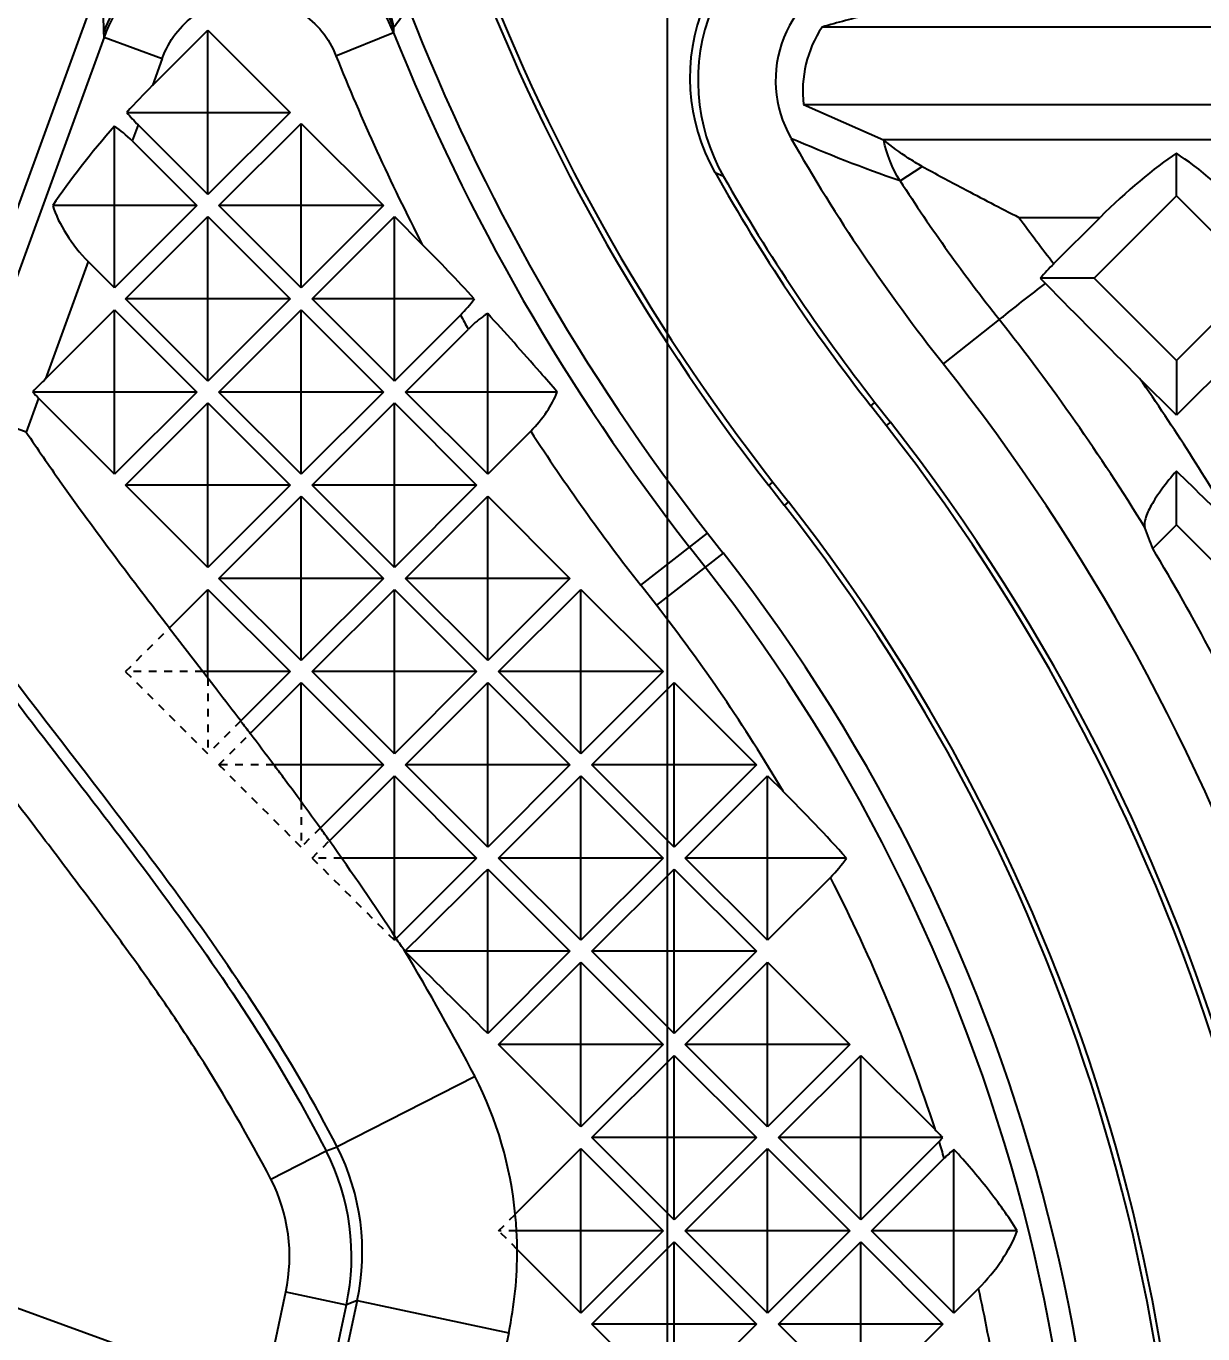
# Model space of a CAD drawing. Header units: millimetres. Extents: x 2089 to 2530, y 1631 to 2074.
# Drawn here: x 2220.61 to 2235.85, y 1836.21 to 1853.16 of the extents above; entities that cross this region are included whole.
import ezdxf

# ---------------------------------------------------------------- set-up
doc = ezdxf.new("R2010")
doc.units = ezdxf.units.MM
doc.linetypes.add('HIDDEN', pattern=[0.2, 0.1, -0.1])
doc.layers.add('DEFAULT_2', color=8, linetype='HIDDEN')
doc.styles.get("Standard").update_dxf_attribs({"font": 'arial.ttf'})
doc.dimstyles.new('副本 ISO-25-1', dxfattribs={"dimtxt": 5, "dimasz": 5, "dimexe": 0, "dimexo": 0, "dimgap": 0, "dimtad": 1, "dimtxsty": 'Standard', "dimcen": 0, "dimclrd": 4, "dimclre": 4, "dimclrt": 6, "dimazin": 0, "dimtfac": 1, "dimtofl": 0, "dimtmove": 0, "dimatfit": 3, "dimfxl": 0, "dimarcsym": 0})

# ---------------------------------------------------------------- blocks, each defined once
blk = doc.blocks.new('*D132')
at = {"color": 4, "linetype": 'Continuous', "lineweight": -2, "transparency": 16777216}
for p, q in [((2168.673, 1860.188), (2158.673, 1845.49)), ((2202.334, 1860.188), (2168.673, 1860.188)), ((2158.673, 1845.49), (2135.679, 1845.49))]:
    blk.add_line(p, q, dxfattribs=at)
at = {"layer": 'Defpoints', "color": 0, "transparency": 16777216}
for p in [(2248.301, 1863.577), (2202.334, 1860.188), (2148.673, 1845.49)]:
    blk.add_point(p, dxfattribs=at)
at = {"color": 6, "transparency": 16777216, "insert": (2142.176, 1848.495), "char_height": 5, "attachment_point": 5}
blk.add_mtext('3,39', dxfattribs=at)
blk = doc.blocks.new('*D133')
at = {"color": 4, "linetype": 'Continuous', "lineweight": -2, "transparency": 16777216}
blk.add_line((2176.431, 1831.577), (2141.565, 1831.577), dxfattribs=at)
at = {"layer": 'Defpoints', "color": 0, "transparency": 16777216}
for p in [(2248.301, 1863.577), (2148.673, 1831.577), (2176.431, 1831.577)]:
    blk.add_point(p, dxfattribs=at)
at = {"color": 6, "transparency": 16777216, "insert": (2145.119, 1834.131), "char_height": 5, "attachment_point": 5}
blk.add_mtext('32', dxfattribs=at)
blk = doc.blocks.new('*D134')
at = {"color": 4, "linetype": 'Continuous', "lineweight": -2, "transparency": 16777216}
blk.add_line((2201.587, 1812.953), (2131.852, 1812.953), dxfattribs=at)
at = {"layer": 'Defpoints', "color": 0, "transparency": 16777216}
for p in [(2248.301, 1863.577), (2148.673, 1812.953), (2201.587, 1812.953)]:
    blk.add_point(p, dxfattribs=at)
at = {"color": 6, "transparency": 16777216, "insert": (2140.262, 1815.957), "char_height": 5, "attachment_point": 5}
blk.add_mtext('50,62', dxfattribs=at)
blk = doc.blocks.new('*D135')
at = {"color": 4, "linetype": 'Continuous', "lineweight": -2, "transparency": 16777216}
blk.add_line((2204.857, 1800.174), (2135.679, 1800.174), dxfattribs=at)
at = {"layer": 'Defpoints', "color": 0, "transparency": 16777216}
for p in [(2248.301, 1863.577), (2148.673, 1800.174), (2204.857, 1800.174)]:
    blk.add_point(p, dxfattribs=at)
at = {"color": 6, "transparency": 16777216, "insert": (2142.176, 1803.179), "char_height": 5, "attachment_point": 5}
blk.add_mtext('63,4', dxfattribs=at)
blk = doc.blocks.new('*D136')
at = {"color": 4, "linetype": 'Continuous', "lineweight": -2, "transparency": 16777216}
blk.add_line((2221.069, 1791.129), (2131.804, 1791.129), dxfattribs=at)
at = {"layer": 'Defpoints', "color": 0, "transparency": 16777216}
for p in [(2248.301, 1863.577), (2148.673, 1791.129), (2221.069, 1791.129)]:
    blk.add_point(p, dxfattribs=at)
at = {"color": 6, "transparency": 16777216, "insert": (2140.239, 1794.134), "char_height": 5, "attachment_point": 5}
blk.add_mtext('72,45', dxfattribs=at)
blk = doc.blocks.new('*D137')
at = {"color": 4, "linetype": 'Continuous', "lineweight": -2, "transparency": 16777216}
blk.add_line((2229.006, 1764.577), (2141.5, 1764.577), dxfattribs=at)
at = {"layer": 'Defpoints', "color": 0, "transparency": 16777216}
for p in [(2248.301, 1863.577), (2148.673, 1764.577), (2229.006, 1764.577)]:
    blk.add_point(p, dxfattribs=at)
at = {"color": 6, "transparency": 16777216, "insert": (2145.087, 1767.13), "char_height": 5, "attachment_point": 5}
blk.add_mtext('99', dxfattribs=at)
blk = doc.blocks.new('*D138')
at = {"color": 4, "linetype": 'Continuous', "lineweight": -2, "transparency": 16777216}
blk.add_line((2185.311, 1749.577), (2138.117, 1749.577), dxfattribs=at)
at = {"layer": 'Defpoints', "color": 0, "transparency": 16777216}
for p in [(2248.301, 1863.577), (2148.673, 1749.577), (2185.311, 1749.577)]:
    blk.add_point(p, dxfattribs=at)
at = {"color": 6, "transparency": 16777216, "insert": (2143.395, 1752.087), "char_height": 5, "attachment_point": 5}
blk.add_mtext('114', dxfattribs=at)
blk = doc.blocks.new('*D139')
at = {"color": 4, "linetype": 'Continuous', "lineweight": -2, "transparency": 16777216}
blk.add_line((2177.261, 1733.577), (2138.114, 1733.577), dxfattribs=at)
at = {"layer": 'Defpoints', "color": 0, "transparency": 16777216}
for p in [(2248.301, 1863.577), (2148.673, 1733.577), (2177.261, 1733.577)]:
    blk.add_point(p, dxfattribs=at)
at = {"color": 6, "transparency": 16777216, "insert": (2143.393, 1736.132), "char_height": 5, "attachment_point": 5}
blk.add_mtext('130', dxfattribs=at)
blk = doc.blocks.new('*D97')
at = {"color": 4, "linetype": 'Continuous', "lineweight": -2, "transparency": 16777216}
blk.add_line((2178.301, 1726.977), (2178.301, 1701.714), dxfattribs=at)
at = {"layer": 'Defpoints', "color": 0, "transparency": 16777216}
for p in [(2248.301, 1863.577), (2178.301, 1726.977), (2178.301, 1708.819)]:
    blk.add_point(p, dxfattribs=at)
at = {"color": 6, "transparency": 16777216, "insert": (2175.748, 1705.267), "char_height": 5, "attachment_point": 5, "rotation": 90}
blk.add_mtext('70', dxfattribs=at)
blk = doc.blocks.new('*D140')
at = {"color": 4, "linetype": 'Continuous', "lineweight": -2, "transparency": 16777216}
for p, q in [((2203.076, 1810.203), (2203.076, 1728.819)), ((2203.076, 1728.819), (2193.731, 1718.819)), ((2193.731, 1718.819), (2193.731, 1691.745))]:
    blk.add_line(p, q, dxfattribs=at)
at = {"layer": 'Defpoints', "color": 0, "transparency": 16777216}
for p in [(2248.301, 1863.577), (2203.076, 1810.203), (2193.731, 1708.819)]:
    blk.add_point(p, dxfattribs=at)
at = {"color": 6, "transparency": 16777216, "insert": (2190.727, 1700.282), "char_height": 5, "attachment_point": 5, "rotation": 90}
blk.add_mtext('45,23', dxfattribs=at)
blk = doc.blocks.new('*D141')
at = {"color": 4, "linetype": 'Continuous', "lineweight": -2, "transparency": 16777216}
for p, q in [((2206.091, 1798.333), (2206.091, 1728.819)), ((2206.091, 1728.819), (2212.255, 1718.819)), ((2212.255, 1718.819), (2212.255, 1692.71))]:
    blk.add_line(p, q, dxfattribs=at)
at = {"layer": 'Defpoints', "color": 0, "transparency": 16777216}
for p in [(2248.301, 1863.577), (2206.091, 1798.333), (2212.255, 1708.819)]:
    blk.add_point(p, dxfattribs=at)
at = {"color": 6, "transparency": 16777216, "insert": (2209.25, 1700.765), "char_height": 5, "attachment_point": 5, "rotation": 90}
blk.add_mtext('42,21', dxfattribs=at)
blk = doc.blocks.new('*D142')
at = {"color": 4, "linetype": 'Continuous', "lineweight": -2, "transparency": 16777216}
blk.add_line((2223.176, 1789.231), (2223.176, 1691.861), dxfattribs=at)
at = {"layer": 'Defpoints', "color": 0, "transparency": 16777216}
for p in [(2248.301, 1863.577), (2223.176, 1789.231), (2223.176, 1708.819)]:
    blk.add_point(p, dxfattribs=at)
at = {"color": 6, "transparency": 16777216, "insert": (2220.171, 1700.34), "char_height": 5, "attachment_point": 5, "rotation": 90}
blk.add_mtext('25,13', dxfattribs=at)
blk = doc.blocks.new('*D143')
at = {"color": 4, "linetype": 'Continuous', "lineweight": -2, "transparency": 16777216}
for p, q in [((2230.301, 1762.3), (2230.301, 1728.819)), ((2230.301, 1728.819), (2237.579, 1718.819)), ((2237.579, 1718.819), (2237.579, 1702.117))]:
    blk.add_line(p, q, dxfattribs=at)
at = {"layer": 'Defpoints', "color": 0, "transparency": 16777216}
for p in [(2248.301, 1863.577), (2230.301, 1762.3), (2237.579, 1708.819)]:
    blk.add_point(p, dxfattribs=at)
at = {"color": 6, "transparency": 16777216, "insert": (2235.026, 1705.468), "char_height": 5, "attachment_point": 5, "rotation": 90}
blk.add_mtext('18', dxfattribs=at)
blk = doc.blocks.new('*D144')
at = {"color": 4, "linetype": 'Continuous', "lineweight": -2, "transparency": 16777216}
blk.add_line((2204.081, 1857.438), (2204.081, 1691.796), dxfattribs=at)
at = {"layer": 'Defpoints', "color": 0, "transparency": 16777216}
for p in [(2248.301, 1863.577), (2204.081, 1857.438), (2204.081, 1708.819)]:
    blk.add_point(p, dxfattribs=at)
at = {"color": 6, "transparency": 16777216, "insert": (2201.076, 1700.308), "char_height": 5, "attachment_point": 5, "rotation": 90}
blk.add_mtext('44,22', dxfattribs=at)
blk = doc.blocks.new('*D145')
at = {"color": 4, "linetype": 'Continuous', "lineweight": -2, "transparency": 16777216}
blk.add_line((2228.914, 1859.327), (2228.914, 1692.407), dxfattribs=at)
at = {"layer": 'Defpoints', "color": 0, "transparency": 16777216}
for p in [(2248.301, 1863.577), (2228.914, 1859.327), (2228.914, 1708.819)]:
    blk.add_point(p, dxfattribs=at)
at = {"color": 6, "transparency": 16777216, "insert": (2225.91, 1700.613), "char_height": 5, "attachment_point": 5, "rotation": 90}
blk.add_mtext('19,39', dxfattribs=at)

msp = doc.modelspace()

# ---------------------------------------------------------------- linework, layer by layer
at = {"color": 7, "linetype": 'Continuous'}
for p, q in [((2215.848, 1838.035), (2221.556, 1853.719)), ((2221.617, 1853.021), (2221.615, 1853.092)), ((2222.243, 1852.393), (2222.962, 1853.112)), ((2222.962, 1850.98), (2222.962, 1853.112)), ((2222.962, 1853.112), (2224.028, 1852.046)), ((2224.622, 1852.781), (2225.368, 1853.08)), ((2225.369, 1853.147), (2225.368, 1853.08)), ((2265.368, 1853.152), (2230.918, 1853.152)), ((2221.617, 1853.021), (2219.854, 1848.177)), ((2221.617, 1853.021), (2222.371, 1852.746)), ((2222.371, 1852.746), (2222.243, 1852.393)), ((2221.913, 1852.046), (2224.028, 1852.046)), ((2224.028, 1852.046), (2222.962, 1850.98)), ((2230.679, 1852.147), (2231.716, 1851.69)), ((2230.679, 1852.147), (2264.751, 1852.147)), ((2221.754, 1849.772), (2221.754, 1851.869)), ((2222.058, 1851.885), (2221.982, 1851.676)), ((2222.962, 1850.98), (2222.058, 1851.885)), ((2223.104, 1850.838), (2224.17, 1851.904)), ((2224.17, 1849.772), (2224.17, 1851.904)), ((2224.17, 1851.904), (2225.236, 1850.838)), ((2262.749, 1851.69), (2231.716, 1851.69)), ((2221.982, 1851.676), (2222.82, 1850.838)), ((2235.509, 1850.963), (2235.509, 1851.518)), ((2231.929, 1851.161), (2232.217, 1851.346)), ((2235.509, 1850.963), (2234.443, 1849.897)), ((2236.575, 1849.897), (2235.509, 1850.963)), ((2222.82, 1850.838), (2220.953, 1850.838)), ((2222.82, 1850.838), (2221.754, 1849.772)), ((2221.896, 1849.63), (2222.962, 1850.696)), ((2222.962, 1848.564), (2222.962, 1850.696)), ((2222.962, 1850.696), (2224.028, 1849.63)), ((2224.17, 1849.772), (2223.104, 1850.838)), ((2225.236, 1850.838), (2223.104, 1850.838)), ((2225.236, 1850.838), (2224.17, 1849.772)), ((2224.313, 1849.63), (2225.378, 1850.696)), ((2225.378, 1848.564), (2225.378, 1850.696)), ((2225.378, 1850.696), (2225.739, 1850.335)), ((2233.469, 1850.685), (2234.521, 1850.685)), ((2233.921, 1850.086), (2234.521, 1850.685)), ((2221.413, 1850.113), (2220.86, 1848.594)), ((2221.754, 1849.772), (2221.413, 1850.113)), ((2234.443, 1849.897), (2233.744, 1849.897)), ((2233.744, 1849.897), (2233.813, 1849.827)), ((2234.443, 1849.897), (2235.509, 1848.831)), ((2235.509, 1848.831), (2236.575, 1849.897)), ((2237.286, 1849.897), (2235.509, 1848.12)), ((2220.86, 1848.594), (2221.754, 1849.488)), ((2221.754, 1847.356), (2221.754, 1849.488)), ((2221.754, 1849.488), (2222.82, 1848.422)), ((2222.962, 1848.564), (2221.896, 1849.63)), ((2224.028, 1849.63), (2221.896, 1849.63)), ((2224.028, 1849.63), (2222.962, 1848.564)), ((2223.104, 1848.422), (2224.17, 1849.488)), ((2224.17, 1847.356), (2224.17, 1849.488)), ((2224.17, 1849.488), (2225.236, 1848.422)), ((2225.378, 1848.564), (2224.313, 1849.63)), ((2226.414, 1849.63), (2224.313, 1849.63)), ((2226.234, 1849.419), (2225.378, 1848.564)), ((2226.587, 1847.356), (2226.587, 1849.441)), ((2233.214, 1849.36), (2232.489, 1848.786)), ((2225.521, 1848.422), (2226.337, 1849.238)), ((2235.509, 1848.831), (2235.509, 1848.12)), ((2235.509, 1848.12), (2235.031, 1848.599)), ((2220.768, 1848.342), (2220.608, 1847.903)), ((2222.82, 1848.422), (2220.693, 1848.422)), ((2221.754, 1847.356), (2220.768, 1848.342)), ((2222.82, 1848.422), (2221.754, 1847.356)), ((2224.17, 1847.356), (2223.104, 1848.422)), ((2225.236, 1848.422), (2223.104, 1848.422)), ((2225.236, 1848.422), (2224.17, 1847.356)), ((2226.587, 1847.356), (2225.521, 1848.422)), ((2227.489, 1848.422), (2225.521, 1848.422)), ((2220.608, 1847.903), (2219.854, 1848.177)), ((2221.896, 1847.214), (2222.962, 1848.28)), ((2222.962, 1846.148), (2222.962, 1848.28)), ((2222.962, 1848.28), (2224.028, 1847.214)), ((2224.313, 1847.214), (2225.378, 1848.28)), ((2225.378, 1846.148), (2225.378, 1848.28)), ((2225.378, 1848.28), (2226.444, 1847.214)), ((2231.549, 1848.244), (2231.604, 1848.287)), ((2231.751, 1847.986), (2231.549, 1848.244)), ((2231.604, 1848.287), (2231.806, 1848.029)), ((2231.806, 1848.029), (2231.751, 1847.986)), ((2227.145, 1847.914), (2226.587, 1847.356)), ((2235.509, 1846.699), (2235.509, 1847.397)), ((2222.962, 1846.148), (2221.896, 1847.214)), ((2224.028, 1847.214), (2221.896, 1847.214)), ((2224.028, 1847.214), (2222.962, 1846.148)), ((2225.378, 1846.148), (2224.313, 1847.214)), ((2226.444, 1847.214), (2224.313, 1847.214)), ((2226.444, 1847.214), (2225.378, 1846.148)), ((2230.227, 1847.212), (2230.283, 1847.255)), ((2230.429, 1846.953), (2230.227, 1847.212)), ((2230.283, 1847.255), (2230.485, 1846.997)), ((2223.104, 1846.006), (2224.17, 1847.072)), ((2224.17, 1844.94), (2224.17, 1847.072)), ((2224.17, 1847.072), (2225.236, 1846.006)), ((2225.521, 1846.006), (2226.587, 1847.072)), ((2226.587, 1844.94), (2226.587, 1847.072)), ((2226.587, 1847.072), (2227.653, 1846.006)), ((2230.485, 1846.997), (2230.429, 1846.953)), ((2235.509, 1846.699), (2235.202, 1846.392)), ((2236.575, 1845.633), (2235.509, 1846.699)), ((2228.57, 1845.917), (2229.436, 1846.593)), ((2229.436, 1846.593), (2229.638, 1846.335)), ((2229.638, 1846.335), (2228.772, 1845.658)), ((2229.405, 1846.153), (2229.203, 1846.411)), ((2224.17, 1844.94), (2223.104, 1846.006)), ((2225.236, 1846.006), (2223.104, 1846.006)), ((2225.236, 1846.006), (2224.17, 1844.94)), ((2226.587, 1844.94), (2225.521, 1846.006)), ((2227.653, 1846.006), (2225.521, 1846.006)), ((2227.653, 1846.006), (2226.587, 1844.94)), ((2222.464, 1845.365), (2222.962, 1845.864)), ((2222.962, 1844.714), (2222.962, 1845.864)), ((2222.962, 1845.864), (2224.028, 1844.798)), ((2224.313, 1844.798), (2225.378, 1845.864)), ((2225.378, 1843.732), (2225.378, 1845.864)), ((2225.378, 1845.864), (2226.444, 1844.798)), ((2226.729, 1844.798), (2227.795, 1845.864)), ((2227.795, 1843.732), (2227.795, 1845.864)), ((2227.795, 1845.864), (2228.861, 1844.798)), ((2228.772, 1845.658), (2228.57, 1845.917)), ((2222.462, 1845.364), (2222.771, 1844.962)), ((2222.771, 1844.962), (2223.081, 1844.56)), ((2224.028, 1844.798), (2222.898, 1844.798)), ((2224.028, 1844.798), (2223.387, 1844.157)), ((2225.378, 1843.732), (2224.313, 1844.798)), ((2226.444, 1844.798), (2224.313, 1844.798)), ((2226.444, 1844.798), (2225.378, 1843.732)), ((2227.795, 1843.732), (2226.729, 1844.798)), ((2228.861, 1844.798), (2226.729, 1844.798)), ((2228.861, 1844.798), (2227.795, 1843.732)), ((2223.511, 1843.996), (2224.17, 1844.656)), ((2224.17, 1843.11), (2224.17, 1844.656)), ((2224.17, 1844.656), (2225.236, 1843.59)), ((2225.521, 1843.59), (2226.587, 1844.656)), ((2226.587, 1842.524), (2226.587, 1844.656)), ((2226.587, 1844.656), (2227.653, 1843.59)), ((2227.937, 1843.59), (2229.003, 1844.656)), ((2229.003, 1842.524), (2229.003, 1844.656)), ((2229.003, 1844.656), (2230.069, 1843.59)), ((2225.236, 1843.59), (2223.817, 1843.59)), ((2225.236, 1843.59), (2224.417, 1842.77)), ((2226.587, 1842.524), (2225.521, 1843.59)), ((2227.653, 1843.59), (2225.521, 1843.59)), ((2227.653, 1843.59), (2226.587, 1842.524)), ((2229.003, 1842.524), (2227.937, 1843.59)), ((2230.069, 1843.59), (2227.937, 1843.59)), ((2230.069, 1843.59), (2229.003, 1842.524)), ((2224.537, 1842.606), (2225.378, 1843.447)), ((2225.378, 1841.316), (2225.378, 1843.447)), ((2225.378, 1843.447), (2226.444, 1842.381)), ((2226.729, 1842.381), (2227.795, 1843.447)), ((2227.795, 1841.316), (2227.795, 1843.447)), ((2227.795, 1843.447), (2228.861, 1842.381)), ((2229.145, 1842.381), (2230.211, 1843.447)), ((2230.211, 1841.316), (2230.211, 1843.447)), ((2230.211, 1843.447), (2230.413, 1843.246)), ((2226.444, 1842.381), (2224.694, 1842.381)), ((2226.444, 1842.381), (2225.402, 1841.339)), ((2227.795, 1841.316), (2226.729, 1842.381)), ((2228.861, 1842.381), (2226.729, 1842.381)), ((2228.861, 1842.381), (2227.795, 1841.316)), ((2230.211, 1841.316), (2229.145, 1842.381)), ((2231.235, 1842.381), (2229.145, 1842.381)), ((2226.587, 1840.107), (2226.587, 1842.239)), ((2226.587, 1842.239), (2227.653, 1841.173)), ((2227.937, 1841.173), (2229.003, 1842.239)), ((2229.003, 1840.107), (2229.003, 1842.239)), ((2229.003, 1842.239), (2230.069, 1841.173)), ((2231.026, 1842.13), (2230.211, 1841.316)), ((2225.515, 1841.173), (2225.541, 1841.199)), ((2227.653, 1841.173), (2225.518, 1841.175)), ((2227.653, 1841.173), (2226.587, 1840.107)), ((2226.729, 1839.965), (2227.795, 1841.031)), ((2227.795, 1838.899), (2227.795, 1841.031)), ((2227.795, 1841.031), (2228.861, 1839.965)), ((2229.003, 1840.107), (2227.937, 1841.173)), ((2230.069, 1841.173), (2227.937, 1841.173)), ((2230.069, 1841.173), (2229.003, 1840.107)), ((2229.145, 1839.965), (2230.211, 1841.031)), ((2230.211, 1838.899), (2230.211, 1841.031)), ((2230.211, 1841.031), (2231.277, 1839.965)), ((2227.795, 1838.899), (2226.729, 1839.965)), ((2228.861, 1839.965), (2226.729, 1839.965)), ((2228.861, 1839.965), (2227.795, 1838.899)), ((2227.937, 1838.757), (2229.003, 1839.823)), ((2229.003, 1837.691), (2229.003, 1839.823)), ((2229.003, 1839.823), (2230.069, 1838.757)), ((2230.211, 1838.899), (2229.145, 1839.965)), ((2231.277, 1839.965), (2229.145, 1839.965)), ((2231.277, 1839.965), (2230.211, 1838.899)), ((2230.353, 1838.757), (2231.419, 1839.823)), ((2231.419, 1837.691), (2231.419, 1839.823)), ((2231.419, 1839.823), (2232.386, 1838.856)), ((2226.425, 1839.548), (2224.635, 1838.638)), ((2224.494, 1838.584), (2224.635, 1838.638)), ((2229.003, 1837.691), (2227.937, 1838.757)), ((2230.069, 1838.757), (2227.937, 1838.757)), ((2230.069, 1838.757), (2229.003, 1837.691)), ((2231.419, 1837.691), (2230.353, 1838.757)), ((2232.483, 1838.757), (2230.353, 1838.757)), ((2232.434, 1838.706), (2231.419, 1837.691)), ((2223.779, 1838.22), (2224.494, 1838.584)), ((2226.945, 1837.765), (2227.795, 1838.615)), ((2227.795, 1836.483), (2227.795, 1838.615)), ((2227.795, 1838.615), (2228.861, 1837.549)), ((2229.145, 1837.549), (2230.211, 1838.615)), ((2230.211, 1836.483), (2230.211, 1838.615)), ((2230.211, 1838.615), (2231.277, 1837.549)), ((2231.561, 1837.549), (2232.502, 1838.49)), ((2232.627, 1836.483), (2232.627, 1838.605)), ((2217.173, 1837.759), (2223.681, 1835.39)), ((2228.861, 1837.549), (2226.961, 1837.549)), ((2228.861, 1837.549), (2227.795, 1836.483)), ((2230.211, 1836.483), (2229.145, 1837.549)), ((2231.277, 1837.549), (2229.145, 1837.549)), ((2231.277, 1837.549), (2230.211, 1836.483)), ((2232.627, 1836.483), (2231.561, 1837.549)), ((2233.448, 1837.549), (2231.561, 1837.549)), ((2227.795, 1836.483), (2226.97, 1837.308)), ((2227.937, 1836.341), (2229.003, 1837.407)), ((2229.003, 1835.275), (2229.003, 1837.407)), ((2229.003, 1837.407), (2230.069, 1836.341)), ((2230.353, 1836.341), (2231.419, 1837.407)), ((2231.419, 1835.275), (2231.419, 1837.407)), ((2231.419, 1837.407), (2232.485, 1836.341)), ((2232.945, 1836.801), (2232.627, 1836.483)), ((2223.681, 1835.39), (2223.972, 1836.757)), ((2223.972, 1836.757), (2224.757, 1836.59)), ((2224.896, 1836.646), (2224.532, 1834.935)), ((2224.896, 1836.646), (2224.757, 1836.59)), ((2224.896, 1836.646), (2226.86, 1836.228)), ((2224.467, 1835.223), (2224.757, 1836.59)), ((2229.003, 1835.275), (2227.937, 1836.341)), ((2230.069, 1836.341), (2227.937, 1836.341)), ((2230.069, 1836.341), (2229.003, 1835.275)), ((2231.419, 1835.275), (2230.353, 1836.341)), ((2232.485, 1836.341), (2230.353, 1836.341)), ((2232.485, 1836.341), (2231.419, 1835.275)), ((2226.86, 1836.228), (2226.593, 1834.99))]:
    msp.add_line(p, q, dxfattribs=at)
for centre, radius, start, end in [((2231.717, 1852.501), 2.51, 106.289, 209.4591), ((2231.822, 1852.459), 2.51, 106.8003, 209.7), ((2223.504, 1852.332), 2.009, 21.8652, 159.9347), ((2250.714, 1863.218), 25.928, 200.2519, 218), ((2250.714, 1863.218), 25.998, 200.3038, 218), ((2231.821, 1852.46), 1.504, 106.7751, 209.7135), ((2250.714, 1863.218), 27.003, 201.3298, 218), ((2250.714, 1863.218), 27.299, 201.8009, 218), ((2232.172, 1852.324), 1.503, 146.5428, 186.7508), ((2250.714, 1863.218), 28.102, 201.8009, 207.2858), ((2229.506, 1845.144), 10.262, 135.0567, 137.7274), ((2223.519, 1853.343), 2.064, 218.9157, 224.9446), ((2238.259, 1869.447), 19.35, 246.4065, 250.9048), ((2250.715, 1863.218), 23.247, 209.6615, 218.374), ((2250.715, 1863.218), 24.322, 209.4314, 218), ((2250.715, 1863.218), 24.252, 209.6642, 218), ((2256.113, 1895.078), 49.835, 241.3468, 242.0329), ((2250.715, 1863.218), 22.322, 212.6924, 218.374), ((2255.435, 1893.8), 48.388, 242.0324, 243.0021), ((2250.715, 1863.218), 21.319, 216.0067, 218.0255), ((2236.779, 1847.227), 4.042, 134.9974, 138.6614), ((2415.118, 2028.344), 254.44, 224.55603, 224.94551), ((2224.972, 1850.68), 1.784, 315.0198, 323.9423), ((2250.714, 1863.218), 28.102, 209.4083, 209.8334), ((2211.319, 1832.023), 27.928, 31.6199, 38.374), ((2211.319, 1832.023), 27.003, 359.9872, 38.374), ((2211.319, 1832.023), 28.931, 30.3086, 34.9562), ((2211.319, 1832.023), 25.928, 353.5734, 38), ((2211.319, 1832.023), 25.998, 353.5734, 38), ((2250.714, 1863.218), 28.102, 212.9958, 218), ((2188.126, 1798.434), 68.136, 45.01172, 45.93972), ((2211.319, 1832.023), 24.252, 353.5734, 38), ((2211.319, 1832.023), 24.322, 353.5734, 38), ((2211.319, 1832.023), 23.247, 350.5195, 38), ((2211.319, 1832.023), 27.872, 27.8159, 31.0334), ((2211.319, 1832.023), 22.951, 349.8441, 38), ((2211.319, 1832.023), 22.148, 30.4466, 38), ((2109.633, 1757.363), 143.086, 37.34338, 37.54639), ((2163.821, 1798.648), 74.961, 36.83679, 37.22517), ((2175.333, 1807.283), 60.571, 36.62835, 36.82772), ((2181.083, 1811.556), 53.407, 36.3111, 36.6302), ((2214.097, 1826.889), 23.103, 42.1121, 45.0714), ((2187.815, 1816.496), 45.057, 35.6718, 36.318), ((2215.101, 1835.857), 11.601, 35.5721, 36.577), ((2186.302, 1815.571), 46.827, 33.3859, 35.2631), ((2229.73, 1843.425), 1.832, 315.0231, 325.2647), ((2211.319, 1832.023), 22.148, 17.9706, 27.1539), ((2194.21, 1822.594), 36.403, 27.7567, 30.688), ((2221.969, 1837.28), 4.999, 5.5666, 26.9697), ((2226.701, 1833.172), 8.039, 44.0097, 44.9951), ((2221.955, 1837.274), 3.008, 347.9379, 26.9552), ((2230.957, 1840.184), 2.089, 315.007, 316.9426), ((2211.319, 1832.023), 22.148, 16.9775, 17.5649), ((2221.81, 1837.216), 3.013, 348.0159, 27.0016), ((2221.811, 1837.217), 2.209, 347.9872, 27.0037), ((2221.826, 1837.259), 5.143, 3.9551, 5.6448), ((2221.727, 1837.253), 5.243, 0.6053, 3.9505), ((2221.939, 1837.274), 5.03, 348.0068, 0.3931), ((2211.319, 1832.023), 22.148, 9.4524, 12.4603)]:
    msp.add_arc(centre, radius, start, end, dxfattribs=at)
for centre, major_axis, ratio, start_param, end_param in [((2221.917, 1851.499), (1.356, 1.598), 0.174176, 1.486476, 2.138878), ((2221.83, 1851.259), (-0.568, 0.713), 0.429351, -1.314225, -0.958801), ((2234.876, 1850.685), (1.052, 0.989), 0.171258, 0.775405, 1.751112), ((2236.142, 1850.685), (1.052, -0.989), 0.171258, 1.390481, 2.366188), ((2221.565, 1850.53), (-0.568, 0.713), 0.429352, 0.81954, 1.827367), ((2220.535, 1847.7), (1.356, 1.598), 0.174176, 1.131051, 1.254017), ((2220.92, 1848.759), (-0.568, 0.713), 0.429352, -4.578784, -4.455818), ((2206.779, 1836.563), (21.658, -21.658), 0.977781, 1.127114, 1.13665)]:
    msp.add_ellipse(centre, major_axis=major_axis, ratio=ratio, start_param=start_param, end_param=end_param, dxfattribs=at)
for points, knots in [([(2225.369, 1853.147), (2225.306, 1853.302), (2225.128, 1853.621), (2224.717, 1854.035), (2224.146, 1854.335), (2223.473, 1854.439), (2222.803, 1854.315), (2222.241, 1853.998), (2221.842, 1853.573), (2221.674, 1853.249), (2221.615, 1853.092)], [0, 0, 0, 0, 0.10458, 0.224833, 0.358468, 0.499995, 0.641523, 0.775161, 0.895417, 1, 1, 1, 1]), ([(2224.817, 1854.496), (2224.874, 1854.404), (2225.115, 1853.981), (2225.283, 1853.516), (2225.369, 1853.147)], [0, 0, 0, 0, 0.221371, 1, 1, 1, 1]), ([(2221.616, 1853.093), (2221.615, 1853.153), (2221.608, 1853.363), (2221.583, 1853.572), (2221.556, 1853.72)], [0, 0, 0, 0, 0.284667, 1, 1, 1, 1]), ([(2222.371, 1852.746), (2222.413, 1852.86), (2222.529, 1853.077), (2222.794, 1853.331), (2223.122, 1853.498), (2223.484, 1853.562), (2223.849, 1853.51), (2224.181, 1853.353), (2224.455, 1853.107), (2224.577, 1852.894), (2224.622, 1852.781)], [0, 0, 0, 0, 0.125003, 0.25, 0.375068, 0.500062, 0.625024, 0.75009, 0.875034, 1, 1, 1, 1]), ([(2225.561, 1853.397), (2225.545, 1853.376), (2225.514, 1853.342), (2225.475, 1853.289), (2225.433, 1853.222), (2225.392, 1853.178), (2225.369, 1853.147)], [0, 0, 0, 0, 0.24551, 0.435049, 0.629356, 1, 1, 1, 1]), ([(2232.332, 1853.472), (2232.061, 1853.431), (2231.587, 1853.334), (2231.119, 1853.211), (2230.918, 1853.152)], [0, 0, 0, 0, 0.566588, 1, 1, 1, 1]), ([(2232.217, 1851.346), (2232.155, 1851.38), (2231.982, 1851.484), (2231.82, 1851.604), (2231.719, 1851.688)], [0, 0, 0, 0, 0.350794, 1, 1, 1, 1]), ([(2229.641, 1851.216), (2229.632, 1851.22), (2229.61, 1851.233), (2229.572, 1851.246), (2229.545, 1851.26), (2229.531, 1851.267)], [0, 0, 0, 0, 0.261792, 0.616582, 1, 1, 1, 1]), ([(2233.214, 1849.361), (2233.232, 1849.374), (2233.43, 1849.532), (2233.628, 1849.689), (2233.813, 1849.827)], [0, 0, 0, 0, 0.088035, 1, 1, 1, 1]), ([(2226.587, 1849.441), (2226.565, 1849.428), (2226.476, 1849.367), (2226.394, 1849.296), (2226.337, 1849.238)], [0, 0, 0, 0, 0.240951, 1, 1, 1, 1]), ([(2227.489, 1848.422), (2227.415, 1848.508), (2227.117, 1848.85), (2226.816, 1849.19), (2226.587, 1849.441)], [0, 0, 0, 0, 0.249467, 1, 1, 1, 1]), ([(2227.145, 1847.914), (2227.222, 1847.992), (2227.354, 1848.151), (2227.454, 1848.332), (2227.489, 1848.422)], [0, 0, 0, 0, 0.531456, 1, 1, 1, 1]), ([(2220.608, 1847.903), (2220.753, 1847.687), (2221.349, 1846.824), (2221.983, 1845.99), (2222.464, 1845.365)], [0, 0, 0, 0, 0.247898, 1, 1, 1, 1]), ([(2235.509, 1847.397), (2235.443, 1847.321), (2235.327, 1847.178), (2235.189, 1846.972), (2235.114, 1846.819), (2235.092, 1846.72), (2235.095, 1846.68), (2235.101, 1846.665)], [0, 0, 0, 0, 0.35115, 0.646305, 0.864498, 0.942097, 1, 1, 1, 1]), ([(2224.635, 1838.638), (2224.058, 1839.772), (2222.603, 1841.958), (2220.971, 1843.996), (2220.168, 1845.068)], [0, 0, 0, 0, 0.487141, 1, 1, 1, 1]), ([(2220.194, 1844.783), (2220.946, 1843.789), (2222.512, 1841.821), (2223.917, 1839.717), (2224.494, 1838.584)], [0, 0, 0, 0, 0.495051, 1, 1, 1, 1]), ([(2223.779, 1838.22), (2223.491, 1838.766), (2223.027, 1839.57), (2222.342, 1840.599), (2221.801, 1841.351), (2221.245, 1842.093), (2220.5, 1843.079), (2219.936, 1843.814), (2219.554, 1844.299)], [0, 0, 0, 0, 0.250022, 0.375016, 0.500005, 0.62503, 0.750041, 1, 1, 1, 1]), ([(2233.448, 1837.549), (2233.332, 1837.734), (2233.071, 1838.097), (2232.781, 1838.437), (2232.627, 1838.605)], [0, 0, 0, 0, 0.489687, 1, 1, 1, 1]), ([(2232.945, 1836.801), (2233.059, 1836.915), (2233.251, 1837.15), (2233.398, 1837.417), (2233.448, 1837.549)], [0, 0, 0, 0, 0.532184, 1, 1, 1, 1])]:
    msp.add_open_spline(points, degree=3, knots=knots, dxfattribs=at)
for points in [[(2231.929, 1851.161), (2231.827, 1851.32), (2231.754, 1851.502), (2231.719, 1851.688)], [(2226.414, 1849.63), (2226.193, 1849.869), (2225.969, 1850.105), (2225.739, 1850.335)], [(2223.387, 1844.157), (2223.429, 1844.104), (2223.47, 1844.05), (2223.511, 1843.996)], [(2225.541, 1841.199), (2225.889, 1841.546), (2226.239, 1841.892), (2226.587, 1842.239)], [(2225.515, 1841.173), (2225.477, 1841.228), (2225.438, 1841.282), (2225.402, 1841.339)], [(2226.587, 1840.107), (2226.23, 1840.463), (2225.872, 1840.817), (2225.515, 1841.173)], [(2232.627, 1838.605), (2232.583, 1838.568), (2232.542, 1838.53), (2232.502, 1838.49)]]:
    msp.add_open_spline(points, degree=3, dxfattribs=at)
at = {"layer": 'DEFAULT_2', "color": 8, "linetype": 'HIDDEN'}
for p, q in [((2221.896, 1844.798), (2222.464, 1845.365)), ((2222.962, 1843.732), (2221.896, 1844.798)), ((2222.898, 1844.798), (2221.896, 1844.798)), ((2222.962, 1844.714), (2222.962, 1843.732)), ((2223.387, 1844.157), (2222.962, 1843.732)), ((2223.104, 1843.59), (2223.511, 1843.996)), ((2224.17, 1842.524), (2223.104, 1843.59)), ((2223.817, 1843.59), (2223.104, 1843.59)), ((2224.17, 1843.11), (2224.17, 1842.524)), ((2224.417, 1842.77), (2224.17, 1842.524)), ((2224.313, 1842.381), (2224.537, 1842.606)), ((2225.378, 1841.316), (2224.313, 1842.381)), ((2224.694, 1842.381), (2224.313, 1842.381)), ((2225.378, 1841.316), (2225.402, 1841.339)), ((2226.729, 1837.549), (2226.945, 1837.765)), ((2226.97, 1837.308), (2226.729, 1837.549)), ((2226.961, 1837.549), (2226.729, 1837.549))]:
    msp.add_line(p, q, dxfattribs=at)

# ---------------------------------------------------------------- dimensions: what is measured, and where the dimension line sits
for feature_location, offset, dtype, origin, picture, middle in [((2221.069, 1791.129), (-72.396, 0), 0, (2248.301, 1863.577), '*D136', (2140.239, 1794.134)), ((2201.587, 1812.953), (-52.914, 0), 0, (2248.301, 1863.577), '*D134', (2140.262, 1815.957)), ((2202.334, 1860.188), (-53.661, -14.697), 0, (2248.301, 1863.577), '*D132', (2142.176, 1848.495)), ((2204.857, 1800.174), (-56.184, 0), 0, (2248.301, 1863.577), '*D135', (2142.176, 1803.179)), ((2177.261, 1733.577), (-28.588, 0), 0, (2248.301, 1863.577), '*D139', (2143.393, 1736.132)), ((2185.311, 1749.577), (-36.638, 0), 0, (2248.301, 1863.577), '*D138', (2143.395, 1752.087)), ((2229.006, 1764.577), (-80.333, 0), 0, (2248.301, 1863.577), '*D137', (2145.087, 1767.13)), ((2176.431, 1831.577), (-27.758, 0), 0, (2248.301, 1863.577), '*D133', (2145.119, 1834.131)), ((2178.301, 1726.977), (0, -18.158), 1, (2248.301, 1863.577), '*D97', (2175.748, 1705.267)), ((2203.075791177, 1810.202559318), (-9.344438109, -101.383696211), 1, (2248.300791177, 1863.576959318), '*D140', (2190.726578171, 1700.282028183)), ((2204.081, 1857.438), (0, -148.619), 1, (2248.301, 1863.577), '*D144', (2201.076, 1700.308)), ((2206.091, 1798.333), (6.164, -89.514), 1, (2248.301, 1863.577), '*D141', (2209.25, 1700.765)), ((2223.175791171, 1789.230991191), (0, -80.412128084), 1, (2248.300791177, 1863.576959318), '*D142', (2220.171016274, 1700.340009083)), ((2228.914, 1859.327), (0, -150.508), 1, (2248.301, 1863.577), '*D145', (2225.91, 1700.613)), ((2230.301, 1762.3), (7.278, -53.481), 1, (2248.301, 1863.577), '*D143', (2235.026, 1705.468))]:
    dim = msp.add_ordinate_dim(feature_location=feature_location, offset=offset, dtype=dtype, origin=origin, dimstyle='副本 ISO-25-1', override={"dimfxl": 1.25, "dimarcsym": 1})
    dim.commit()
    dim.dimension.update_dxf_attribs({"geometry": picture, "text_midpoint": middle})

doc.saveas('drawing.dxf')
